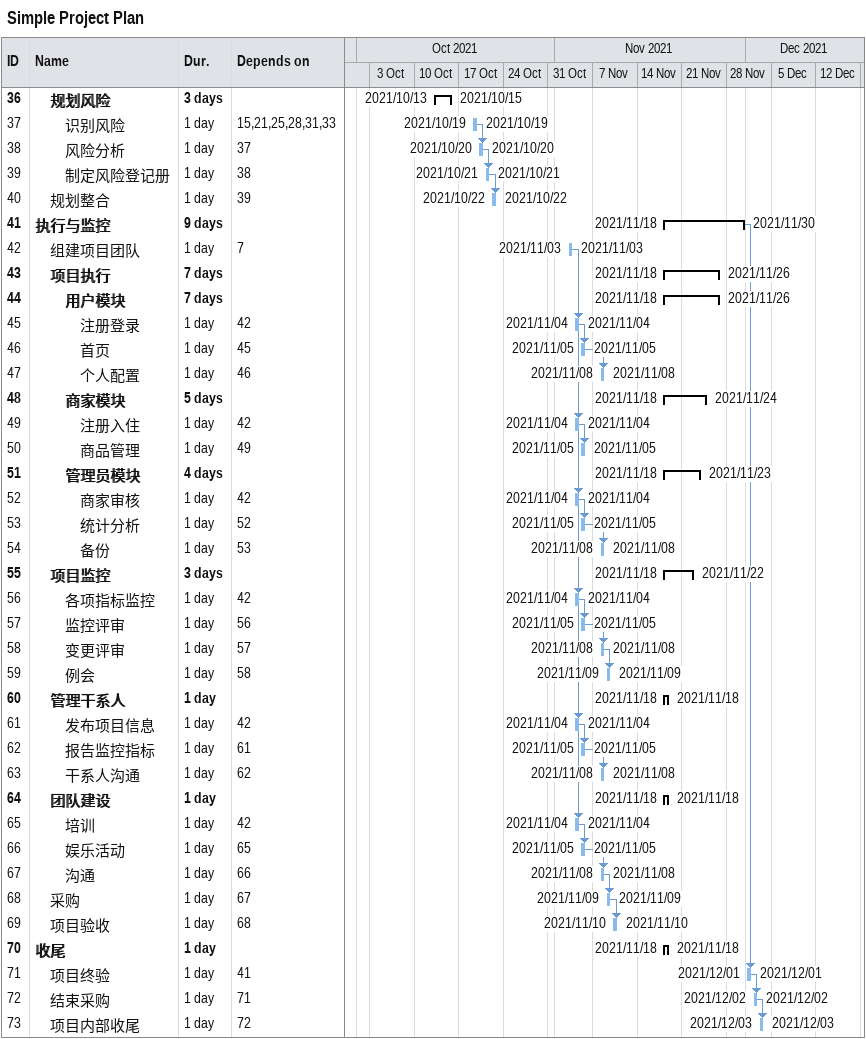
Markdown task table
Simple Project Plan

| ID | Level | Task | Duration | Start | Finish | Predecessors |
|---|---|---|---|---|---|---|
| 36 | 2 | **规划风险** | 3d | 2021-10-13 | 2021-10-15 |  |
| 37 | 3 | 识别风险 | 1d | 2021-10-19 | 2021-10-19 | 15, 21, 25, 28, 31, 33 |
| 38 | 3 | 风险分析 | 1d | 2021-10-20 | 2021-10-20 | 37 |
| 39 | 3 | 制定风险登记册 | 1d | 2021-10-21 | 2021-10-21 | 38 |
| 40 | 2 | 规划整合 | 1d | 2021-10-22 | 2021-10-22 | 39 |
| 41 | 1 | **执行与监控** | 9d | 2021-11-18 | 2021-11-30 |  |
| 42 | 2 | 组建项目团队 | 1d | 2021-11-03 | 2021-11-03 | 7 |
| 43 | 2 | **项目执行** | 7d | 2021-11-18 | 2021-11-26 |  |
| 44 | 3 | **用户模块** | 7d | 2021-11-18 | 2021-11-26 |  |
| 45 | 4 | 注册登录 | 1d | 2021-11-04 | 2021-11-04 | 42 |
| 46 | 4 | 首页 | 1d | 2021-11-05 | 2021-11-05 | 45 |
| 47 | 4 | 个人配置 | 1d | 2021-11-08 | 2021-11-08 | 46 |
| 48 | 3 | **商家模块** | 5d | 2021-11-18 | 2021-11-24 |  |
| 49 | 4 | 注册入住 | 1d | 2021-11-04 | 2021-11-04 | 42 |
| 50 | 4 | 商品管理 | 1d | 2021-11-05 | 2021-11-05 | 49 |
| 51 | 3 | **管理员模块** | 4d | 2021-11-18 | 2021-11-23 |  |
| 52 | 4 | 商家审核 | 1d | 2021-11-04 | 2021-11-04 | 42 |
| 53 | 4 | 统计分析 | 1d | 2021-11-05 | 2021-11-05 | 52 |
| 54 | 4 | 备份 | 1d | 2021-11-08 | 2021-11-08 | 53 |
| 55 | 2 | **项目监控** | 3d | 2021-11-18 | 2021-11-22 |  |
| 56 | 3 | 各项指标监控 | 1d | 2021-11-04 | 2021-11-04 | 42 |
| 57 | 3 | 监控评审 | 1d | 2021-11-05 | 2021-11-05 | 56 |
| 58 | 3 | 变更评审 | 1d | 2021-11-08 | 2021-11-08 | 57 |
| 59 | 3 | 例会 | 1d | 2021-11-09 | 2021-11-09 | 58 |
| 60 | 2 | **管理干系人** | 1d | 2021-11-18 | 2021-11-18 |  |
| 61 | 3 | 发布项目信息 | 1d | 2021-11-04 | 2021-11-04 | 42 |
| 62 | 3 | 报告监控指标 | 1d | 2021-11-05 | 2021-11-05 | 61 |
| 63 | 3 | 干系人沟通 | 1d | 2021-11-08 | 2021-11-08 | 62 |
| 64 | 2 | **团队建设** | 1d | 2021-11-18 | 2021-11-18 |  |
| 65 | 3 | 培训 | 1d | 2021-11-04 | 2021-11-04 | 42 |
| 66 | 3 | 娱乐活动 | 1d | 2021-11-05 | 2021-11-05 | 65 |
| 67 | 3 | 沟通 | 1d | 2021-11-08 | 2021-11-08 | 66 |
| 68 | 2 | 采购 | 1d | 2021-11-09 | 2021-11-09 | 67 |
| 69 | 2 | 项目验收 | 1d | 2021-11-10 | 2021-11-10 | 68 |
| 70 | 1 | **收尾** | 1d | 2021-11-18 | 2021-11-18 |  |
| 71 | 2 | 项目终验 | 1d | 2021-12-01 | 2021-12-01 | 41 |
| 72 | 2 | 结束采购 | 1d | 2021-12-02 | 2021-12-02 | 71 |
| 73 | 2 | 项目内部收尾 | 1d | 2021-12-03 | 2021-12-03 | 72 |
